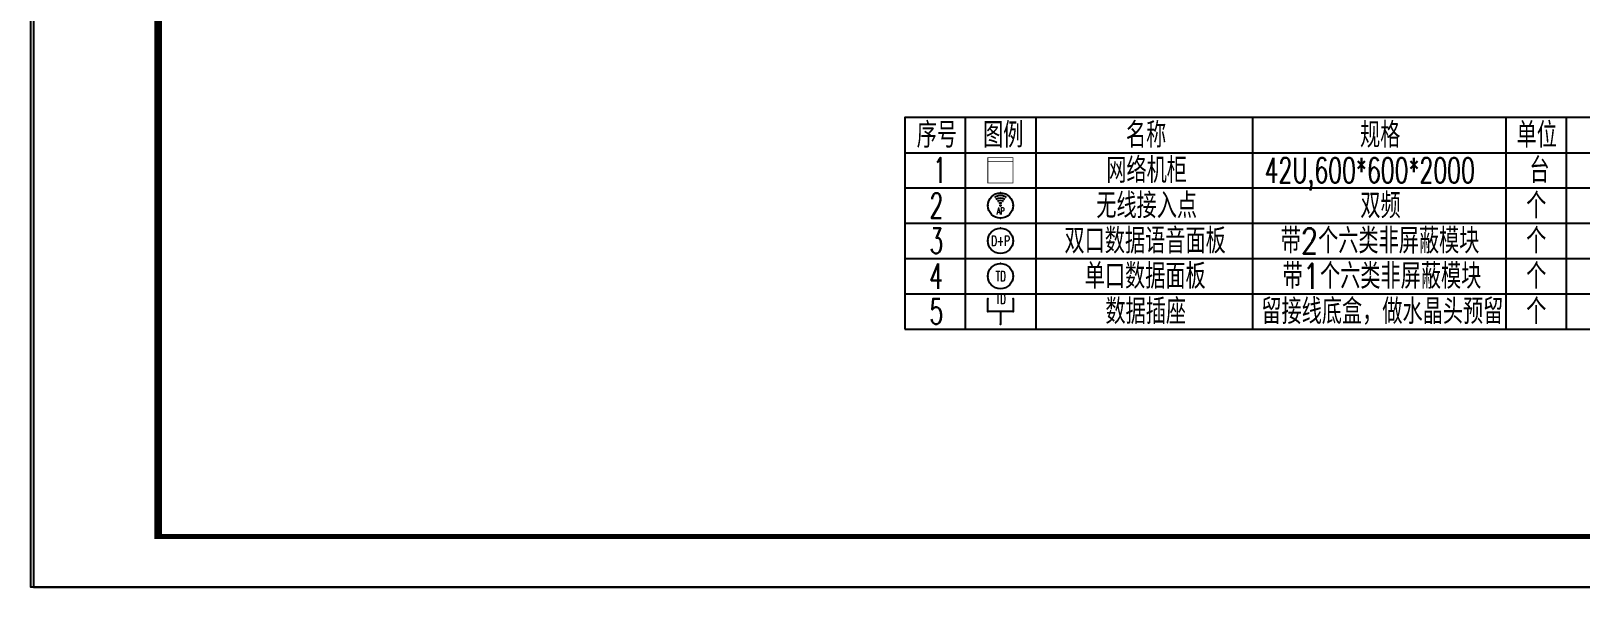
# Model space of a CAD drawing. Extents: x 1398449 to 2142961, y 256969 to 1032940.
# Drawn here: x 1498714 to 1544816, y 796133 to 812684 of the extents above; entities that cross this region are included whole.
import ezdxf
from ezdxf.enums import TextEntityAlignment as Align

# ---------------------------------------------------------------- set-up
doc = ezdxf.new("R2010")
doc.units = 0
doc.header["$LTSCALE"] = 1500
doc.header["$PDSIZE"] = 50
for name, color, linetype in [('BTTK', 7, 'Continuous'), ('PUB_TITLE', 4, 'Continuous'), ('TEL_TAB', 7, 'Continuous'), ('党校-主楼（一期）参照$0$PUB_TITLE', 7, 'Continuous')]:
    doc.layers.add(name, color=color, linetype=linetype)
doc.layers.add('yichutu', color=7, linetype='Continuous', true_color=0xffffff, plot=False)
doc.styles.add('_TEL_DIM', font='SIMPLEX', dxfattribs={"width": 0.8, "height": 3.5, "bigfont": 'HZTXT'})
doc.styles.add('HZ(TK)', font='geniso.shx', dxfattribs={"width": 0.9, "bigfont": 'hztxt.shx'})

# ---------------------------------------------------------------- blocks, each defined once
blk = doc.blocks.new('vhtemplate_2020年新竖式图框_A1_1_2', base_point=(-420.5, 0))
at = {"layer": 'PUB_TITLE', "color": 7}
blk.add_lwpolyline([(-420.5, 594), (841, 594), (841, 0), (-420.5, 0)], close=True, dxfattribs=at)
at = {"layer": 'PUB_TITLE', "const_width": 1}
blk.add_lwpolyline([(-395.5, 10), (831, 10), (831, 584), (-395.5, 584)], close=True, dxfattribs=at)
at = {"layer": 'BTTK', "color": 4, "style": 'HZ(TK)', "width": 0.9}
for tag, p in [('合作单位', (796, 511.5)), ('建设单位', (796, 209.5)), ('工程名称', (796, 176.5)), ('子项名称', (806, 160)), ('图纸名称', (796, 141))]:
    blk.add_attdef(tag, text='', height=3.5, dxfattribs=at).set_placement(p, align=Align.MIDDLE_CENTER)
for tag, p in [('注册证书号', (808.5, 309.01)), ('注册印章号', (808.5, 301.01)), ('设计号', (806, 193)), ('图别', (789.75, 34)), ('图号', (822.25, 34)), ('版本号', (789.75, 26)), ('日期', (822.25, 26))]:
    blk.add_attdef(tag, text='', height=3.5, dxfattribs=at).set_placement(p, align=Align.MIDDLE)
blk = doc.blocks.new('yct-1261-594-189225-89100-150-1004.0')
at = {"layer": 'yichutu', "color": 7, "true_color": 0xffffff}
blk.add_lwpolyline([(0, 0), (0, 89100), (189225, 89100), (189225, 0)], close=True, dxfattribs=at)
blk = doc.blocks.new('$equip_U$00000092(win7-PC-hzk)')
at = {"const_width": 0.04}
blk.add_lwpolyline([(-0.6, 1.2), (0.6, 1.2), (0.6, 0), (-0.6, 0)], close=True, dxfattribs=at)
blk.add_lwpolyline([(-0.6, 1.028), (0.6, 1.028)], dxfattribs=at)
at = {"color": 7, "style": '_TEL_DIM', "flags": 1}
for tag in ['A', 'REMARK']:
    blk.add_attdef(tag, text='', height=0.00002, dxfattribs=at).set_placement((0, 0), align=Align.MIDDLE_CENTER)
at = {"color": 7, "style": '_TEL_DIM'}
blk.add_attdef('$TEXT$', text='', height=0.00002, dxfattribs=at).set_placement((0, 0), align=Align.MIDDLE_CENTER)
blk = doc.blocks.new('$equip_U$00000091(win7-PC-hzk)')
for radius in [0.714, 0.0272]:
    blk.add_circle((0, 0), radius)
for radius in [0.571, 0.428, 0.285, 0.143]:
    blk.add_arc((0, 0), radius, 53.70489, 126.29511)
for p in [(-0.714, 0), (0, 0.714), (0.714, 0), (0, -0.714)]:
    blk.add_point(p)
at = {"color": 7, "style": '_TEL_DIM', "flags": 1}
for tag in ['A', 'REMARK']:
    blk.add_attdef(tag, text='', height=0.00002, dxfattribs=at).set_placement((0, 0), align=Align.MIDDLE_CENTER)
at = {"color": 7, "style": '_TEL_DIM', "width": 0.7}
blk.add_attdef('$TEXT$', text='', height=0.4, dxfattribs=at).set_placement((0, -0.31), align=Align.MIDDLE_CENTER)
blk = doc.blocks.new('$equip_U$00000077(win7-PC-hzk)')
blk.add_circle((0, 0.5), 0.5)
for p in [(0, 0.999), (-0.5, 0.5), (0.5, 0.5)]:
    blk.add_point(p)
at = {"color": 7, "style": '_TEL_DIM', "width": 0.7}
blk.add_attdef('$TEXT$', text='', height=0.4, dxfattribs=at).set_placement((0, 0.5), align=Align.MIDDLE_CENTER)
at = {"color": 7, "style": '_TEL_DIM', "flags": 1}
for tag in ['A', 'REMARK']:
    blk.add_attdef(tag, text='', height=0.00002, dxfattribs=at).set_placement((0, 0), align=Align.MIDDLE_CENTER)
blk = doc.blocks.new('$equip_U$00000076(win7-PC-hzk)')
blk.add_circle((0, 0.5), 0.5)
for p in [(0, 0.999), (-0.5, 0.5), (0.5, 0.5)]:
    blk.add_point(p)
at = {"color": 7, "style": '_TEL_DIM'}
blk.add_attdef('$TEXT$', text='', height=0.4, dxfattribs=at).set_placement((0, 0.5), align=Align.MIDDLE_CENTER)
at = {"color": 7, "style": '_TEL_DIM', "flags": 1}
for tag in ['A', 'REMARK']:
    blk.add_attdef(tag, text='', height=0.00002, dxfattribs=at).set_placement((0, 0), align=Align.MIDDLE_CENTER)
blk = doc.blocks.new('$equip$00002670')
for p, q in [((-0.5, 0.499), (-0.5, 0.999)), ((0.5, 0.999), (0.5, 0.499)), ((0.5, 0.499), (-0.5, 0.499)), ((0, 0.5), (0, 0))]:
    blk.add_line(p, q)
for p in [(-0.5, 0.999), (0.5, 0.999), (-0.5, 0.499), (0, 0), (0.5, 0.499)]:
    blk.add_point(p)
at = {"color": 7, "style": '_TEL_DIM'}
blk.add_attdef('$TEXT$', text='', height=0.4, dxfattribs=at).set_placement((0, 0.999), align=Align.MIDDLE_CENTER)
at = {"color": 7, "style": '_TEL_DIM', "flags": 1}
blk.add_attdef('A', text='', height=0.000025, dxfattribs=at).set_placement((0, 0), align=Align.MIDDLE_CENTER)

msp = doc.modelspace()

# ---------------------------------------------------------------- linework, layer by layer
at = {"layer": 'TEL_TAB'}
msp.add_lwpolyline([(1524717.2, 803810.9), (1578683.8, 803810.9), (1578683.8, 810110.9), (1524717.2, 810110.9)], close=True, dxfattribs=at)
for points in [[(1526517.2, 810110.9), (1526517.2, 803810.9)], [(1528617.2, 810110.9), (1528617.2, 803810.9)], [(1535067.2, 810110.9), (1535067.2, 803810.9)], [(1542604.4, 810110.9), (1542604.4, 803810.9)], [(1544404.4, 810110.9), (1544404.4, 803810.9)], [(1524717.2, 809060.9), (1578683.8, 809060.9)], [(1524717.2, 808010.9), (1578683.8, 808010.9)], [(1524717.2, 806960.9), (1578683.8, 806960.9)], [(1524717.2, 805910.9), (1578683.8, 805910.9)], [(1524717.2, 804860.9), (1578683.8, 804860.9)]]:
    msp.add_lwpolyline(points, dxfattribs=at)
at = {"layer": '党校-主楼（一期）参照$0$PUB_TITLE'}
msp.add_lwpolyline([(1498789.3, 796132.9), (1687939.3, 796132.9), (1687939.3, 885232.9), (1498789.3, 885232.9)], close=True, dxfattribs=at)
at = {"layer": '党校-主楼（一期）参照$0$PUB_TITLE', "const_width": 150}
msp.add_lwpolyline([(1502539.3, 797632.9), (1686439.3, 797632.9), (1686439.3, 883732.9), (1502539.3, 883732.9)], close=True, dxfattribs=at)

# ---------------------------------------------------------------- block references
at = {"xscale": 150, "yscale": 150, "zscale": 150}
msp.add_blockref('vhtemplate_2020年新竖式图框_A1_1_2', (1498714.3, 796132.9), dxfattribs=at)
at = {"layer": 'TEL_TAB', "color": 0}
for name, p, xscale, yscale, zscale in [('$equip_U$00000092(win7-PC-hzk)', (1527567.2, 808160.9), 624.9999999029873, 624.9999999029873, 624.9999999029873), ('$equip_U$00000091(win7-PC-hzk)', (1527567.2, 807485.9, 0), 525.3609775496477, 525.3609775496477, 525.3609775496477), ('$equip_U$00000077(win7-PC-hzk)', (1527567.2, 806060.9, 0), 750.7499849711435, 750.7499849711435, 750.7499849711435), ('$equip_U$00000076(win7-PC-hzk)', (1527567.2, 805010.9, 0), 750.7499849711435, 750.7499849711435, 750.7499849711435), ('$equip$00002670', (1527567.2, 803961.3), 750, 750, 750)]:
    msp.add_blockref(name, p, dxfattribs=dict(at, xscale=xscale, yscale=yscale, zscale=zscale))
at = {"layer": 'yichutu'}
msp.add_blockref('yct-1261-594-189225-89100-150-1004.0', (1498714.3, 796132.9), dxfattribs=at)

# ---------------------------------------------------------------- texts
at = {"color": 0, "style": '_TEL_DIM', "width": 0.64}
for s, height, p in [('REMARK', 0.0125, (1527567.2, 808160.9)), ('AP', 210.14, (1527452, 807217.7, 0)), ('D+P', 300.3, (1527288.1, 806285.7, 0)), ('TD', 300.3, (1527420.8, 805235.7, 0)), ('TD', 300, (1527421, 804560.5))]:
    msp.add_text(s, height=height, dxfattribs=at).set_placement(p)
at = {"layer": 'TEL_TAB', "style": '_TEL_DIM'}
for s, width, p in [('序号', 0.8, (1525076.3, 809210.9)), ('图例', 0.8, (1527049.9, 809210.9)), ('名称', 0.8, (1531301.3, 809210.9)), ('规格', 0.8, (1538268.9, 809210.9)), ('单位', 0.8, (1542930.3, 809210.9)), ('1', 0.64, (1525560.1, 808160.9)), ('网络机柜', 0.8, (1530717.8, 808160.9)), ('42U,600*600*2000', 0.64, (1535430.1, 808160.9)), ('台', 0.8, (1543310.7, 808160.9)), ('2', 0.64, (1525457.2, 807110.9)), ('无线接入点', 0.8, (1530420.2, 807110.9)), ('双频', 0.8, (1538278.3, 807110.9)), ('个', 0.8, (1543213.8, 807110.9)), ('3', 0.64, (1525457.2, 806060.9)), ('双口数据语音面板', 0.8, (1529472.9, 806060.9)), ('带2个六类非屏蔽模块', 0.8, (1535906.8, 806060.9)), ('个', 0.8, (1543213.8, 806060.9)), ('4', 0.64, (1525445.8, 805010.9)), ('单口数据面板', 0.8, (1530075.3, 805010.9)), ('带1个六类非屏蔽模块', 0.8, (1535963.9, 805010.9)), ('个', 0.8, (1543213.8, 805010.9)), ('5', 0.64, (1525457.2, 803960.9)), ('数据插座', 0.8, (1530691.8, 803960.9)), ('留接线底盒，做水晶头预留', 0.8, (1535332.7, 803960.9)), ('个', 0.8, (1543213.8, 803960.9))]:
    msp.add_text(s, height=750, dxfattribs=dict(at, width=width)).set_placement(p)

doc.saveas('drawing.dxf')
